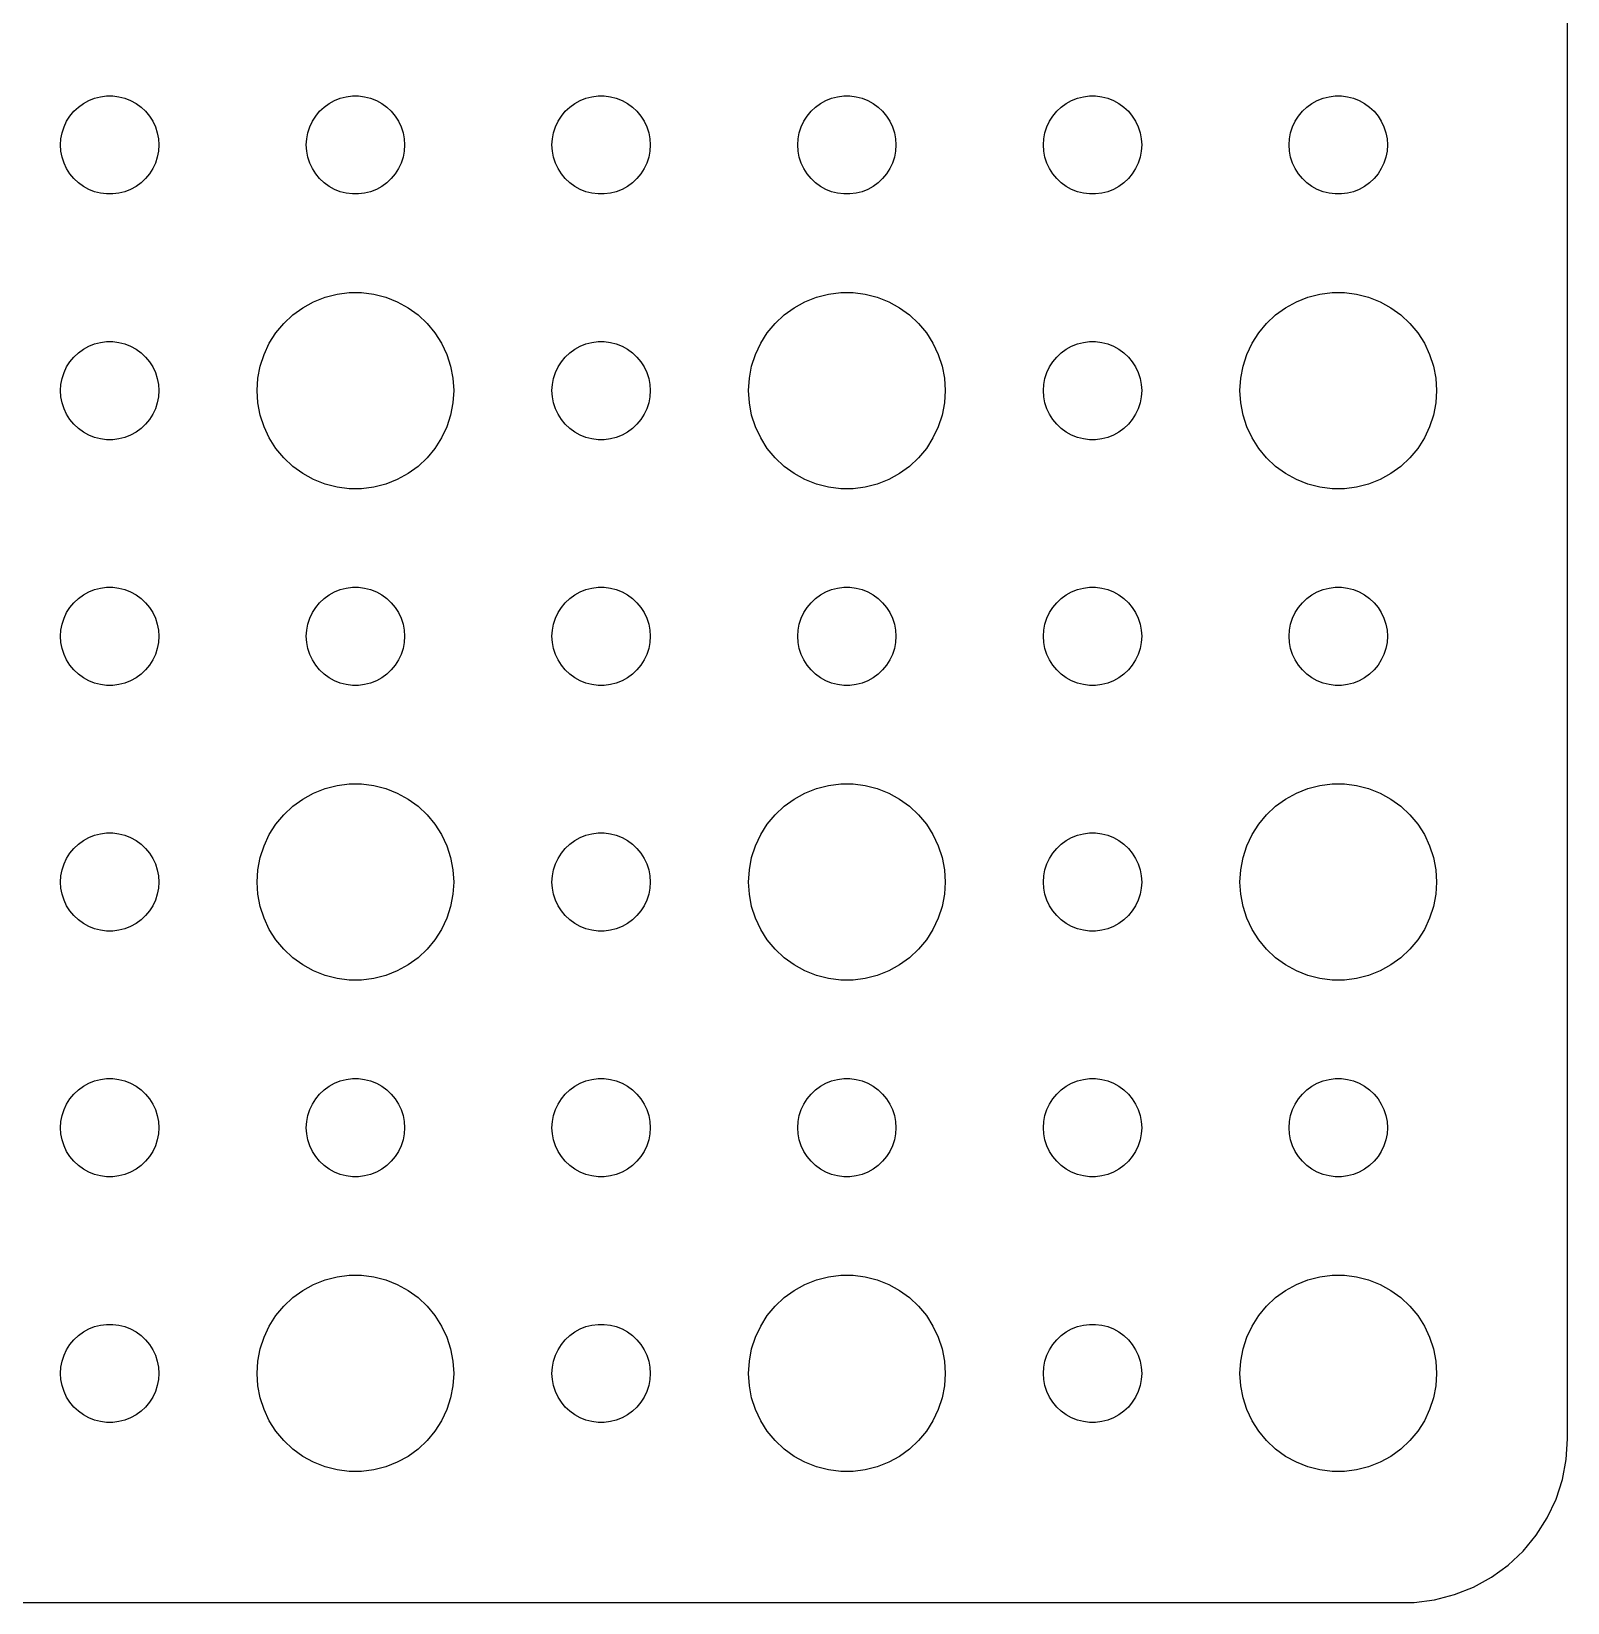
# Model space of a CAD drawing. Extents: x -44 to 44, y -52 to 52.
# Drawn here: x -2.39 to 44.5, y -52 to -4.03 of the extents above; entities that cross this region are included whole.
import ezdxf

# ---------------------------------------------------------------- set-up
doc = ezdxf.new("R2010")
doc.units = 0
doc.layers.get('0').update_dxf_attribs({"linetype": 'CONTINUOUS'})

msp = doc.modelspace()

# ---------------------------------------------------------------- linework, layer by layer
msp.add_lwpolyline([(-39.5, -51.997), (39.5, -51.997), (39.5, -51.9901), (39.814, -51.9901), (40.4369, -51.9114), (41.0451, -51.7553), (41.6289, -51.5241), (42.1791, -51.2216), (42.6871, -50.8526), (43.1448, -50.4227), (43.5451, -49.9389), (43.8815, -49.4088), (44.1489, -48.8406), (44.3429, -48.2434), (44.4606, -47.6267), (44.5, -47), (44.5, 47)])
for points in [[(-0.094186, -8.99704), (-0.281072, -8.97343), (-0.463525, -8.92658), (-0.638669, -8.85724), (-0.80374, -8.76649), (-0.956136, -8.65577), (-1.09345, -8.52682), (-1.21353, -8.38168), (-1.31446, -8.22263), (-1.39466, -8.05219), (-1.45287, -7.87303), (-1.48817, -7.688), (-1.5, -7.5), (-1.48817, -7.312), (-1.45287, -7.12697), (-1.39466, -6.94781), (-1.31446, -6.77737), (-1.21353, -6.61832), (-1.09345, -6.47318), (-0.956136, -6.34423), (-0.80374, -6.23351), (-0.638669, -6.14276), (-0.463525, -6.07342), (-0.281072, -6.02657), (-0.094186, -6.00296), (0.094186, -6.00296), (0.281072, -6.02657), (0.463525, -6.07342), (0.638669, -6.14276), (0.80374, -6.23351), (0.956136, -6.34423), (1.09345, -6.47318), (1.21353, -6.61832), (1.31446, -6.77737), (1.39466, -6.94781), (1.45287, -7.12697), (1.48817, -7.312), (1.5, -7.5), (1.48817, -7.688), (1.45287, -7.87303), (1.39466, -8.05219), (1.31446, -8.22263), (1.21353, -8.38168), (1.09345, -8.52682), (0.956136, -8.65577), (0.80374, -8.76649), (0.638669, -8.85724), (0.463525, -8.92658), (0.281072, -8.97343), (0.094186, -8.99704)], [(7.40581, -8.99704), (7.21893, -8.97343), (7.03647, -8.92658), (6.86133, -8.85724), (6.69626, -8.76649), (6.54386, -8.65577), (6.40655, -8.52682), (6.28647, -8.38168), (6.18554, -8.22263), (6.10534, -8.05219), (6.04713, -7.87303), (6.01183, -7.688), (6, -7.5), (6.01183, -7.312), (6.04713, -7.12697), (6.10534, -6.94781), (6.18554, -6.77737), (6.28647, -6.61832), (6.40655, -6.47318), (6.54386, -6.34423), (6.69626, -6.23351), (6.86133, -6.14276), (7.03647, -6.07342), (7.21893, -6.02657), (7.40581, -6.00296), (7.59419, -6.00296), (7.78107, -6.02657), (7.96353, -6.07342), (8.13867, -6.14276), (8.30374, -6.23351), (8.45614, -6.34423), (8.59345, -6.47318), (8.71353, -6.61832), (8.81446, -6.77737), (8.89466, -6.94781), (8.95287, -7.12697), (8.98817, -7.312), (9, -7.5), (8.98817, -7.688), (8.95287, -7.87303), (8.89466, -8.05219), (8.81446, -8.22263), (8.71353, -8.38168), (8.59345, -8.52682), (8.45614, -8.65577), (8.30374, -8.76649), (8.13867, -8.85724), (7.96353, -8.92658), (7.78107, -8.97343), (7.59419, -8.99704)], [(14.9058, -8.99704), (14.7189, -8.97343), (14.5365, -8.92658), (14.3613, -8.85724), (14.1963, -8.76649), (14.0439, -8.65577), (13.9065, -8.52682), (13.7865, -8.38168), (13.6855, -8.22263), (13.6053, -8.05219), (13.5471, -7.87303), (13.5118, -7.688), (13.5, -7.5), (13.5118, -7.312), (13.5471, -7.12697), (13.6053, -6.94781), (13.6855, -6.77737), (13.7865, -6.61832), (13.9065, -6.47318), (14.0439, -6.34423), (14.1963, -6.23351), (14.3613, -6.14276), (14.5365, -6.07342), (14.7189, -6.02657), (14.9058, -6.00296), (15.0942, -6.00296), (15.2811, -6.02657), (15.4635, -6.07342), (15.6387, -6.14276), (15.8037, -6.23351), (15.9561, -6.34423), (16.0935, -6.47318), (16.2135, -6.61832), (16.3145, -6.77737), (16.3947, -6.94781), (16.4529, -7.12697), (16.4882, -7.312), (16.5, -7.5), (16.4882, -7.688), (16.4529, -7.87303), (16.3947, -8.05219), (16.3145, -8.22263), (16.2135, -8.38168), (16.0935, -8.52682), (15.9561, -8.65577), (15.8037, -8.76649), (15.6387, -8.85724), (15.4635, -8.92658), (15.2811, -8.97343), (15.0942, -8.99704)], [(22.4058, -8.99704), (22.2189, -8.97343), (22.0365, -8.92658), (21.8613, -8.85724), (21.6963, -8.76649), (21.5439, -8.65577), (21.4065, -8.52682), (21.2865, -8.38168), (21.1855, -8.22263), (21.1053, -8.05219), (21.0471, -7.87303), (21.0118, -7.688), (21, -7.5), (21.0118, -7.312), (21.0471, -7.12697), (21.1053, -6.94781), (21.1855, -6.77737), (21.2865, -6.61832), (21.4065, -6.47318), (21.5439, -6.34423), (21.6963, -6.23351), (21.8613, -6.14276), (22.0365, -6.07342), (22.2189, -6.02657), (22.4058, -6.00296), (22.5942, -6.00296), (22.7811, -6.02657), (22.9635, -6.07342), (23.1387, -6.14276), (23.3037, -6.23351), (23.4561, -6.34423), (23.5935, -6.47318), (23.7135, -6.61832), (23.8145, -6.77737), (23.8947, -6.94781), (23.9529, -7.12697), (23.9882, -7.312), (24, -7.5), (23.9882, -7.688), (23.9529, -7.87303), (23.8947, -8.05219), (23.8145, -8.22263), (23.7135, -8.38168), (23.5935, -8.52682), (23.4561, -8.65577), (23.3037, -8.76649), (23.1387, -8.85724), (22.9635, -8.92658), (22.7811, -8.97343), (22.5942, -8.99704)], [(29.9058, -8.99704), (29.7189, -8.97343), (29.5365, -8.92658), (29.3613, -8.85724), (29.1963, -8.76649), (29.0439, -8.65577), (28.9065, -8.52682), (28.7865, -8.38168), (28.6855, -8.22263), (28.6053, -8.05219), (28.5471, -7.87303), (28.5118, -7.688), (28.5, -7.5), (28.5118, -7.312), (28.5471, -7.12697), (28.6053, -6.94781), (28.6855, -6.77737), (28.7865, -6.61832), (28.9065, -6.47318), (29.0439, -6.34423), (29.1963, -6.23351), (29.3613, -6.14276), (29.5365, -6.07342), (29.7189, -6.02657), (29.9058, -6.00296), (30.0942, -6.00296), (30.2811, -6.02657), (30.4635, -6.07342), (30.6387, -6.14276), (30.8037, -6.23351), (30.9561, -6.34423), (31.0935, -6.47318), (31.2135, -6.61832), (31.3145, -6.77737), (31.3947, -6.94781), (31.4529, -7.12697), (31.4882, -7.312), (31.5, -7.5), (31.4882, -7.688), (31.4529, -7.87303), (31.3947, -8.05219), (31.3145, -8.22263), (31.2135, -8.38168), (31.0935, -8.52682), (30.9561, -8.65577), (30.8037, -8.76649), (30.6387, -8.85724), (30.4635, -8.92658), (30.2811, -8.97343), (30.0942, -8.99704)], [(37.4058, -8.99704), (37.2189, -8.97343), (37.0365, -8.92658), (36.8613, -8.85724), (36.6963, -8.76649), (36.5439, -8.65577), (36.4065, -8.52682), (36.2865, -8.38168), (36.1855, -8.22263), (36.1053, -8.05219), (36.0471, -7.87303), (36.0118, -7.688), (36, -7.5), (36.0118, -7.312), (36.0471, -7.12697), (36.1053, -6.94781), (36.1855, -6.77737), (36.2865, -6.61832), (36.4065, -6.47318), (36.5439, -6.34423), (36.6963, -6.23351), (36.8613, -6.14276), (37.0365, -6.07342), (37.2189, -6.02657), (37.4058, -6.00296), (37.5942, -6.00296), (37.7811, -6.02657), (37.9635, -6.07342), (38.1387, -6.14276), (38.3037, -6.23351), (38.4561, -6.34423), (38.5935, -6.47318), (38.7135, -6.61832), (38.8145, -6.77737), (38.8947, -6.94781), (38.9529, -7.12697), (38.9882, -7.312), (39, -7.5), (38.9882, -7.688), (38.9529, -7.87303), (38.8947, -8.05219), (38.8145, -8.22263), (38.7135, -8.38168), (38.5935, -8.52682), (38.4561, -8.65577), (38.3037, -8.76649), (38.1387, -8.85724), (37.9635, -8.92658), (37.7811, -8.97343), (37.5942, -8.99704)], [(7.31163, -17.9941), (6.93786, -17.9469), (6.57295, -17.8532), (6.22266, -17.7145), (5.89252, -17.533), (5.58773, -17.3115), (5.31309, -17.0536), (5.07295, -16.7634), (4.87108, -16.4453), (4.71067, -16.1044), (4.59425, -15.7461), (4.52366, -15.376), (4.5, -15), (4.52366, -14.624), (4.59425, -14.2539), (4.71067, -13.8956), (4.87108, -13.5547), (5.07295, -13.2366), (5.31309, -12.9464), (5.58773, -12.6885), (5.89252, -12.467), (6.22266, -12.2855), (6.57295, -12.1468), (6.93786, -12.0531), (7.31163, -12.0059), (7.68837, -12.0059), (8.06214, -12.0531), (8.42705, -12.1468), (8.77734, -12.2855), (9.10748, -12.467), (9.41227, -12.6885), (9.68691, -12.9464), (9.92705, -13.2366), (10.1289, -13.5547), (10.2893, -13.8956), (10.4057, -14.2539), (10.4763, -14.624), (10.5, -15), (10.4763, -15.376), (10.4057, -15.7461), (10.2893, -16.1044), (10.1289, -16.4453), (9.92705, -16.7634), (9.68691, -17.0536), (9.41227, -17.3115), (9.10748, -17.533), (8.77734, -17.7145), (8.42705, -17.8532), (8.06214, -17.9469), (7.68837, -17.9941)], [(22.3116, -17.9941), (21.9379, -17.9469), (21.5729, -17.8532), (21.2227, -17.7145), (20.8925, -17.533), (20.5877, -17.3115), (20.3131, -17.0536), (20.0729, -16.7634), (19.8711, -16.4453), (19.7107, -16.1044), (19.5943, -15.7461), (19.5237, -15.376), (19.5, -15), (19.5237, -14.624), (19.5943, -14.2539), (19.7107, -13.8956), (19.8711, -13.5547), (20.0729, -13.2366), (20.3131, -12.9464), (20.5877, -12.6885), (20.8925, -12.467), (21.2227, -12.2855), (21.5729, -12.1468), (21.9379, -12.0531), (22.3116, -12.0059), (22.6884, -12.0059), (23.0621, -12.0531), (23.4271, -12.1468), (23.7773, -12.2855), (24.1075, -12.467), (24.4123, -12.6885), (24.6869, -12.9464), (24.9271, -13.2366), (25.1289, -13.5547), (25.2893, -13.8956), (25.4057, -14.2539), (25.4763, -14.624), (25.5, -15), (25.4763, -15.376), (25.4057, -15.7461), (25.2893, -16.1044), (25.1289, -16.4453), (24.9271, -16.7634), (24.6869, -17.0536), (24.4123, -17.3115), (24.1075, -17.533), (23.7773, -17.7145), (23.4271, -17.8532), (23.0621, -17.9469), (22.6884, -17.9941)], [(37.3116, -17.9941), (36.9379, -17.9469), (36.5729, -17.8532), (36.2227, -17.7145), (35.8925, -17.533), (35.5877, -17.3115), (35.3131, -17.0536), (35.0729, -16.7634), (34.8711, -16.4453), (34.7107, -16.1044), (34.5943, -15.7461), (34.5237, -15.376), (34.5, -15), (34.5237, -14.624), (34.5943, -14.2539), (34.7107, -13.8956), (34.8711, -13.5547), (35.0729, -13.2366), (35.3131, -12.9464), (35.5877, -12.6885), (35.8925, -12.467), (36.2227, -12.2855), (36.5729, -12.1468), (36.9379, -12.0531), (37.3116, -12.0059), (37.6884, -12.0059), (38.0621, -12.0531), (38.4271, -12.1468), (38.7773, -12.2855), (39.1075, -12.467), (39.4123, -12.6885), (39.6869, -12.9464), (39.9271, -13.2366), (40.1289, -13.5547), (40.2893, -13.8956), (40.4057, -14.2539), (40.4763, -14.624), (40.5, -15), (40.4763, -15.376), (40.4057, -15.7461), (40.2893, -16.1044), (40.1289, -16.4453), (39.9271, -16.7634), (39.6869, -17.0536), (39.4123, -17.3115), (39.1075, -17.533), (38.7773, -17.7145), (38.4271, -17.8532), (38.0621, -17.9469), (37.6884, -17.9941)], [(-0.094186, -16.497), (-0.281072, -16.4734), (-0.463525, -16.4266), (-0.638669, -16.3572), (-0.80374, -16.2665), (-0.956136, -16.1558), (-1.09345, -16.0268), (-1.21353, -15.8817), (-1.31446, -15.7226), (-1.39466, -15.5522), (-1.45287, -15.373), (-1.48817, -15.188), (-1.5, -15), (-1.48817, -14.812), (-1.45287, -14.627), (-1.39466, -14.4478), (-1.31446, -14.2774), (-1.21353, -14.1183), (-1.09345, -13.9732), (-0.956136, -13.8442), (-0.80374, -13.7335), (-0.638669, -13.6428), (-0.463525, -13.5734), (-0.281072, -13.5266), (-0.094186, -13.503), (0.094186, -13.503), (0.281072, -13.5266), (0.463525, -13.5734), (0.638669, -13.6428), (0.80374, -13.7335), (0.956136, -13.8442), (1.09345, -13.9732), (1.21353, -14.1183), (1.31446, -14.2774), (1.39466, -14.4478), (1.45287, -14.627), (1.48817, -14.812), (1.5, -15), (1.48817, -15.188), (1.45287, -15.373), (1.39466, -15.5522), (1.31446, -15.7226), (1.21353, -15.8817), (1.09345, -16.0268), (0.956136, -16.1558), (0.80374, -16.2665), (0.638669, -16.3572), (0.463525, -16.4266), (0.281072, -16.4734), (0.094186, -16.497)], [(14.9058, -16.497), (14.7189, -16.4734), (14.5365, -16.4266), (14.3613, -16.3572), (14.1963, -16.2665), (14.0439, -16.1558), (13.9065, -16.0268), (13.7865, -15.8817), (13.6855, -15.7226), (13.6053, -15.5522), (13.5471, -15.373), (13.5118, -15.188), (13.5, -15), (13.5118, -14.812), (13.5471, -14.627), (13.6053, -14.4478), (13.6855, -14.2774), (13.7865, -14.1183), (13.9065, -13.9732), (14.0439, -13.8442), (14.1963, -13.7335), (14.3613, -13.6428), (14.5365, -13.5734), (14.7189, -13.5266), (14.9058, -13.503), (15.0942, -13.503), (15.2811, -13.5266), (15.4635, -13.5734), (15.6387, -13.6428), (15.8037, -13.7335), (15.9561, -13.8442), (16.0935, -13.9732), (16.2135, -14.1183), (16.3145, -14.2774), (16.3947, -14.4478), (16.4529, -14.627), (16.4882, -14.812), (16.5, -15), (16.4882, -15.188), (16.4529, -15.373), (16.3947, -15.5522), (16.3145, -15.7226), (16.2135, -15.8817), (16.0935, -16.0268), (15.9561, -16.1558), (15.8037, -16.2665), (15.6387, -16.3572), (15.4635, -16.4266), (15.2811, -16.4734), (15.0942, -16.497)], [(29.9058, -16.497), (29.7189, -16.4734), (29.5365, -16.4266), (29.3613, -16.3572), (29.1963, -16.2665), (29.0439, -16.1558), (28.9065, -16.0268), (28.7865, -15.8817), (28.6855, -15.7226), (28.6053, -15.5522), (28.5471, -15.373), (28.5118, -15.188), (28.5, -15), (28.5118, -14.812), (28.5471, -14.627), (28.6053, -14.4478), (28.6855, -14.2774), (28.7865, -14.1183), (28.9065, -13.9732), (29.0439, -13.8442), (29.1963, -13.7335), (29.3613, -13.6428), (29.5365, -13.5734), (29.7189, -13.5266), (29.9058, -13.503), (30.0942, -13.503), (30.2811, -13.5266), (30.4635, -13.5734), (30.6387, -13.6428), (30.8037, -13.7335), (30.9561, -13.8442), (31.0935, -13.9732), (31.2135, -14.1183), (31.3145, -14.2774), (31.3947, -14.4478), (31.4529, -14.627), (31.4882, -14.812), (31.5, -15), (31.4882, -15.188), (31.4529, -15.373), (31.3947, -15.5522), (31.3145, -15.7226), (31.2135, -15.8817), (31.0935, -16.0268), (30.9561, -16.1558), (30.8037, -16.2665), (30.6387, -16.3572), (30.4635, -16.4266), (30.2811, -16.4734), (30.0942, -16.497)], [(-0.094186, -23.997), (-0.281072, -23.9734), (-0.463525, -23.9266), (-0.638669, -23.8572), (-0.80374, -23.7665), (-0.956136, -23.6558), (-1.09345, -23.5268), (-1.21353, -23.3817), (-1.31446, -23.2226), (-1.39466, -23.0522), (-1.45287, -22.873), (-1.48817, -22.688), (-1.5, -22.5), (-1.48817, -22.312), (-1.45287, -22.127), (-1.39466, -21.9478), (-1.31446, -21.7774), (-1.21353, -21.6183), (-1.09345, -21.4732), (-0.956136, -21.3442), (-0.80374, -21.2335), (-0.638669, -21.1428), (-0.463525, -21.0734), (-0.281072, -21.0266), (-0.094186, -21.003), (0.094186, -21.003), (0.281072, -21.0266), (0.463525, -21.0734), (0.638669, -21.1428), (0.80374, -21.2335), (0.956136, -21.3442), (1.09345, -21.4732), (1.21353, -21.6183), (1.31446, -21.7774), (1.39466, -21.9478), (1.45287, -22.127), (1.48817, -22.312), (1.5, -22.5), (1.48817, -22.688), (1.45287, -22.873), (1.39466, -23.0522), (1.31446, -23.2226), (1.21353, -23.3817), (1.09345, -23.5268), (0.956136, -23.6558), (0.80374, -23.7665), (0.638669, -23.8572), (0.463525, -23.9266), (0.281072, -23.9734), (0.094186, -23.997)], [(7.40581, -23.997), (7.21893, -23.9734), (7.03647, -23.9266), (6.86133, -23.8572), (6.69626, -23.7665), (6.54386, -23.6558), (6.40655, -23.5268), (6.28647, -23.3817), (6.18554, -23.2226), (6.10534, -23.0522), (6.04713, -22.873), (6.01183, -22.688), (6, -22.5), (6.01183, -22.312), (6.04713, -22.127), (6.10534, -21.9478), (6.18554, -21.7774), (6.28647, -21.6183), (6.40655, -21.4732), (6.54386, -21.3442), (6.69626, -21.2335), (6.86133, -21.1428), (7.03647, -21.0734), (7.21893, -21.0266), (7.40581, -21.003), (7.59419, -21.003), (7.78107, -21.0266), (7.96353, -21.0734), (8.13867, -21.1428), (8.30374, -21.2335), (8.45614, -21.3442), (8.59345, -21.4732), (8.71353, -21.6183), (8.81446, -21.7774), (8.89466, -21.9478), (8.95287, -22.127), (8.98817, -22.312), (9, -22.5), (8.98817, -22.688), (8.95287, -22.873), (8.89466, -23.0522), (8.81446, -23.2226), (8.71353, -23.3817), (8.59345, -23.5268), (8.45614, -23.6558), (8.30374, -23.7665), (8.13867, -23.8572), (7.96353, -23.9266), (7.78107, -23.9734), (7.59419, -23.997)], [(14.9058, -23.997), (14.7189, -23.9734), (14.5365, -23.9266), (14.3613, -23.8572), (14.1963, -23.7665), (14.0439, -23.6558), (13.9065, -23.5268), (13.7865, -23.3817), (13.6855, -23.2226), (13.6053, -23.0522), (13.5471, -22.873), (13.5118, -22.688), (13.5, -22.5), (13.5118, -22.312), (13.5471, -22.127), (13.6053, -21.9478), (13.6855, -21.7774), (13.7865, -21.6183), (13.9065, -21.4732), (14.0439, -21.3442), (14.1963, -21.2335), (14.3613, -21.1428), (14.5365, -21.0734), (14.7189, -21.0266), (14.9058, -21.003), (15.0942, -21.003), (15.2811, -21.0266), (15.4635, -21.0734), (15.6387, -21.1428), (15.8037, -21.2335), (15.9561, -21.3442), (16.0935, -21.4732), (16.2135, -21.6183), (16.3145, -21.7774), (16.3947, -21.9478), (16.4529, -22.127), (16.4882, -22.312), (16.5, -22.5), (16.4882, -22.688), (16.4529, -22.873), (16.3947, -23.0522), (16.3145, -23.2226), (16.2135, -23.3817), (16.0935, -23.5268), (15.9561, -23.6558), (15.8037, -23.7665), (15.6387, -23.8572), (15.4635, -23.9266), (15.2811, -23.9734), (15.0942, -23.997)], [(22.4058, -23.997), (22.2189, -23.9734), (22.0365, -23.9266), (21.8613, -23.8572), (21.6963, -23.7665), (21.5439, -23.6558), (21.4065, -23.5268), (21.2865, -23.3817), (21.1855, -23.2226), (21.1053, -23.0522), (21.0471, -22.873), (21.0118, -22.688), (21, -22.5), (21.0118, -22.312), (21.0471, -22.127), (21.1053, -21.9478), (21.1855, -21.7774), (21.2865, -21.6183), (21.4065, -21.4732), (21.5439, -21.3442), (21.6963, -21.2335), (21.8613, -21.1428), (22.0365, -21.0734), (22.2189, -21.0266), (22.4058, -21.003), (22.5942, -21.003), (22.7811, -21.0266), (22.9635, -21.0734), (23.1387, -21.1428), (23.3037, -21.2335), (23.4561, -21.3442), (23.5935, -21.4732), (23.7135, -21.6183), (23.8145, -21.7774), (23.8947, -21.9478), (23.9529, -22.127), (23.9882, -22.312), (24, -22.5), (23.9882, -22.688), (23.9529, -22.873), (23.8947, -23.0522), (23.8145, -23.2226), (23.7135, -23.3817), (23.5935, -23.5268), (23.4561, -23.6558), (23.3037, -23.7665), (23.1387, -23.8572), (22.9635, -23.9266), (22.7811, -23.9734), (22.5942, -23.997)], [(29.9058, -23.997), (29.7189, -23.9734), (29.5365, -23.9266), (29.3613, -23.8572), (29.1963, -23.7665), (29.0439, -23.6558), (28.9065, -23.5268), (28.7865, -23.3817), (28.6855, -23.2226), (28.6053, -23.0522), (28.5471, -22.873), (28.5118, -22.688), (28.5, -22.5), (28.5118, -22.312), (28.5471, -22.127), (28.6053, -21.9478), (28.6855, -21.7774), (28.7865, -21.6183), (28.9065, -21.4732), (29.0439, -21.3442), (29.1963, -21.2335), (29.3613, -21.1428), (29.5365, -21.0734), (29.7189, -21.0266), (29.9058, -21.003), (30.0942, -21.003), (30.2811, -21.0266), (30.4635, -21.0734), (30.6387, -21.1428), (30.8037, -21.2335), (30.9561, -21.3442), (31.0935, -21.4732), (31.2135, -21.6183), (31.3145, -21.7774), (31.3947, -21.9478), (31.4529, -22.127), (31.4882, -22.312), (31.5, -22.5), (31.4882, -22.688), (31.4529, -22.873), (31.3947, -23.0522), (31.3145, -23.2226), (31.2135, -23.3817), (31.0935, -23.5268), (30.9561, -23.6558), (30.8037, -23.7665), (30.6387, -23.8572), (30.4635, -23.9266), (30.2811, -23.9734), (30.0942, -23.997)], [(37.4058, -23.997), (37.2189, -23.9734), (37.0365, -23.9266), (36.8613, -23.8572), (36.6963, -23.7665), (36.5439, -23.6558), (36.4065, -23.5268), (36.2865, -23.3817), (36.1855, -23.2226), (36.1053, -23.0522), (36.0471, -22.873), (36.0118, -22.688), (36, -22.5), (36.0118, -22.312), (36.0471, -22.127), (36.1053, -21.9478), (36.1855, -21.7774), (36.2865, -21.6183), (36.4065, -21.4732), (36.5439, -21.3442), (36.6963, -21.2335), (36.8613, -21.1428), (37.0365, -21.0734), (37.2189, -21.0266), (37.4058, -21.003), (37.5942, -21.003), (37.7811, -21.0266), (37.9635, -21.0734), (38.1387, -21.1428), (38.3037, -21.2335), (38.4561, -21.3442), (38.5935, -21.4732), (38.7135, -21.6183), (38.8145, -21.7774), (38.8947, -21.9478), (38.9529, -22.127), (38.9882, -22.312), (39, -22.5), (38.9882, -22.688), (38.9529, -22.873), (38.8947, -23.0522), (38.8145, -23.2226), (38.7135, -23.3817), (38.5935, -23.5268), (38.4561, -23.6558), (38.3037, -23.7665), (38.1387, -23.8572), (37.9635, -23.9266), (37.7811, -23.9734), (37.5942, -23.997)], [(7.31163, -32.9941), (6.93786, -32.9469), (6.57295, -32.8532), (6.22266, -32.7145), (5.89252, -32.533), (5.58773, -32.3115), (5.31309, -32.0536), (5.07295, -31.7634), (4.87108, -31.4453), (4.71067, -31.1044), (4.59425, -30.7461), (4.52366, -30.376), (4.5, -30), (4.52366, -29.624), (4.59425, -29.2539), (4.71067, -28.8956), (4.87108, -28.5547), (5.07295, -28.2366), (5.31309, -27.9464), (5.58773, -27.6885), (5.89252, -27.467), (6.22266, -27.2855), (6.57295, -27.1468), (6.93786, -27.0531), (7.31163, -27.0059), (7.68837, -27.0059), (8.06214, -27.0531), (8.42705, -27.1468), (8.77734, -27.2855), (9.10748, -27.467), (9.41227, -27.6885), (9.68691, -27.9464), (9.92705, -28.2366), (10.1289, -28.5547), (10.2893, -28.8956), (10.4057, -29.2539), (10.4763, -29.624), (10.5, -30), (10.4763, -30.376), (10.4057, -30.7461), (10.2893, -31.1044), (10.1289, -31.4453), (9.92705, -31.7634), (9.68691, -32.0536), (9.41227, -32.3115), (9.10748, -32.533), (8.77734, -32.7145), (8.42705, -32.8532), (8.06214, -32.9469), (7.68837, -32.9941)], [(22.3116, -32.9941), (21.9379, -32.9469), (21.5729, -32.8532), (21.2227, -32.7145), (20.8925, -32.533), (20.5877, -32.3115), (20.3131, -32.0536), (20.0729, -31.7634), (19.8711, -31.4453), (19.7107, -31.1044), (19.5943, -30.7461), (19.5237, -30.376), (19.5, -30), (19.5237, -29.624), (19.5943, -29.2539), (19.7107, -28.8956), (19.8711, -28.5547), (20.0729, -28.2366), (20.3131, -27.9464), (20.5877, -27.6885), (20.8925, -27.467), (21.2227, -27.2855), (21.5729, -27.1468), (21.9379, -27.0531), (22.3116, -27.0059), (22.6884, -27.0059), (23.0621, -27.0531), (23.4271, -27.1468), (23.7773, -27.2855), (24.1075, -27.467), (24.4123, -27.6885), (24.6869, -27.9464), (24.9271, -28.2366), (25.1289, -28.5547), (25.2893, -28.8956), (25.4057, -29.2539), (25.4763, -29.624), (25.5, -30), (25.4763, -30.376), (25.4057, -30.7461), (25.2893, -31.1044), (25.1289, -31.4453), (24.9271, -31.7634), (24.6869, -32.0536), (24.4123, -32.3115), (24.1075, -32.533), (23.7773, -32.7145), (23.4271, -32.8532), (23.0621, -32.9469), (22.6884, -32.9941)], [(37.3116, -32.9941), (36.9379, -32.9469), (36.5729, -32.8532), (36.2227, -32.7145), (35.8925, -32.533), (35.5877, -32.3115), (35.3131, -32.0536), (35.0729, -31.7634), (34.8711, -31.4453), (34.7107, -31.1044), (34.5943, -30.7461), (34.5237, -30.376), (34.5, -30), (34.5237, -29.624), (34.5943, -29.2539), (34.7107, -28.8956), (34.8711, -28.5547), (35.0729, -28.2366), (35.3131, -27.9464), (35.5877, -27.6885), (35.8925, -27.467), (36.2227, -27.2855), (36.5729, -27.1468), (36.9379, -27.0531), (37.3116, -27.0059), (37.6884, -27.0059), (38.0621, -27.0531), (38.4271, -27.1468), (38.7773, -27.2855), (39.1075, -27.467), (39.4123, -27.6885), (39.6869, -27.9464), (39.9271, -28.2366), (40.1289, -28.5547), (40.2893, -28.8956), (40.4057, -29.2539), (40.4763, -29.624), (40.5, -30), (40.4763, -30.376), (40.4057, -30.7461), (40.2893, -31.1044), (40.1289, -31.4453), (39.9271, -31.7634), (39.6869, -32.0536), (39.4123, -32.3115), (39.1075, -32.533), (38.7773, -32.7145), (38.4271, -32.8532), (38.0621, -32.9469), (37.6884, -32.9941)], [(-0.094186, -31.497), (-0.281072, -31.4734), (-0.463525, -31.4266), (-0.638669, -31.3572), (-0.80374, -31.2665), (-0.956136, -31.1558), (-1.09345, -31.0268), (-1.21353, -30.8817), (-1.31446, -30.7226), (-1.39466, -30.5522), (-1.45287, -30.373), (-1.48817, -30.188), (-1.5, -30), (-1.48817, -29.812), (-1.45287, -29.627), (-1.39466, -29.4478), (-1.31446, -29.2774), (-1.21353, -29.1183), (-1.09345, -28.9732), (-0.956136, -28.8442), (-0.80374, -28.7335), (-0.638669, -28.6428), (-0.463525, -28.5734), (-0.281072, -28.5266), (-0.094186, -28.503), (0.094186, -28.503), (0.281072, -28.5266), (0.463525, -28.5734), (0.638669, -28.6428), (0.80374, -28.7335), (0.956136, -28.8442), (1.09345, -28.9732), (1.21353, -29.1183), (1.31446, -29.2774), (1.39466, -29.4478), (1.45287, -29.627), (1.48817, -29.812), (1.5, -30), (1.48817, -30.188), (1.45287, -30.373), (1.39466, -30.5522), (1.31446, -30.7226), (1.21353, -30.8817), (1.09345, -31.0268), (0.956136, -31.1558), (0.80374, -31.2665), (0.638669, -31.3572), (0.463525, -31.4266), (0.281072, -31.4734), (0.094186, -31.497)], [(14.9058, -31.497), (14.7189, -31.4734), (14.5365, -31.4266), (14.3613, -31.3572), (14.1963, -31.2665), (14.0439, -31.1558), (13.9065, -31.0268), (13.7865, -30.8817), (13.6855, -30.7226), (13.6053, -30.5522), (13.5471, -30.373), (13.5118, -30.188), (13.5, -30), (13.5118, -29.812), (13.5471, -29.627), (13.6053, -29.4478), (13.6855, -29.2774), (13.7865, -29.1183), (13.9065, -28.9732), (14.0439, -28.8442), (14.1963, -28.7335), (14.3613, -28.6428), (14.5365, -28.5734), (14.7189, -28.5266), (14.9058, -28.503), (15.0942, -28.503), (15.2811, -28.5266), (15.4635, -28.5734), (15.6387, -28.6428), (15.8037, -28.7335), (15.9561, -28.8442), (16.0935, -28.9732), (16.2135, -29.1183), (16.3145, -29.2774), (16.3947, -29.4478), (16.4529, -29.627), (16.4882, -29.812), (16.5, -30), (16.4882, -30.188), (16.4529, -30.373), (16.3947, -30.5522), (16.3145, -30.7226), (16.2135, -30.8817), (16.0935, -31.0268), (15.9561, -31.1558), (15.8037, -31.2665), (15.6387, -31.3572), (15.4635, -31.4266), (15.2811, -31.4734), (15.0942, -31.497)], [(29.9058, -31.497), (29.7189, -31.4734), (29.5365, -31.4266), (29.3613, -31.3572), (29.1963, -31.2665), (29.0439, -31.1558), (28.9065, -31.0268), (28.7865, -30.8817), (28.6855, -30.7226), (28.6053, -30.5522), (28.5471, -30.373), (28.5118, -30.188), (28.5, -30), (28.5118, -29.812), (28.5471, -29.627), (28.6053, -29.4478), (28.6855, -29.2774), (28.7865, -29.1183), (28.9065, -28.9732), (29.0439, -28.8442), (29.1963, -28.7335), (29.3613, -28.6428), (29.5365, -28.5734), (29.7189, -28.5266), (29.9058, -28.503), (30.0942, -28.503), (30.2811, -28.5266), (30.4635, -28.5734), (30.6387, -28.6428), (30.8037, -28.7335), (30.9561, -28.8442), (31.0935, -28.9732), (31.2135, -29.1183), (31.3145, -29.2774), (31.3947, -29.4478), (31.4529, -29.627), (31.4882, -29.812), (31.5, -30), (31.4882, -30.188), (31.4529, -30.373), (31.3947, -30.5522), (31.3145, -30.7226), (31.2135, -30.8817), (31.0935, -31.0268), (30.9561, -31.1558), (30.8037, -31.2665), (30.6387, -31.3572), (30.4635, -31.4266), (30.2811, -31.4734), (30.0942, -31.497)], [(-0.094186, -38.997), (-0.281072, -38.9734), (-0.463525, -38.9266), (-0.638669, -38.8572), (-0.80374, -38.7665), (-0.956136, -38.6558), (-1.09345, -38.5268), (-1.21353, -38.3817), (-1.31446, -38.2226), (-1.39466, -38.0522), (-1.45287, -37.873), (-1.48817, -37.688), (-1.5, -37.5), (-1.48817, -37.312), (-1.45287, -37.127), (-1.39466, -36.9478), (-1.31446, -36.7774), (-1.21353, -36.6183), (-1.09345, -36.4732), (-0.956136, -36.3442), (-0.80374, -36.2335), (-0.638669, -36.1428), (-0.463525, -36.0734), (-0.281072, -36.0266), (-0.094186, -36.003), (0.094186, -36.003), (0.281072, -36.0266), (0.463525, -36.0734), (0.638669, -36.1428), (0.80374, -36.2335), (0.956136, -36.3442), (1.09345, -36.4732), (1.21353, -36.6183), (1.31446, -36.7774), (1.39466, -36.9478), (1.45287, -37.127), (1.48817, -37.312), (1.5, -37.5), (1.48817, -37.688), (1.45287, -37.873), (1.39466, -38.0522), (1.31446, -38.2226), (1.21353, -38.3817), (1.09345, -38.5268), (0.956136, -38.6558), (0.80374, -38.7665), (0.638669, -38.8572), (0.463525, -38.9266), (0.281072, -38.9734), (0.094186, -38.997)], [(7.40581, -38.997), (7.21893, -38.9734), (7.03647, -38.9266), (6.86133, -38.8572), (6.69626, -38.7665), (6.54386, -38.6558), (6.40655, -38.5268), (6.28647, -38.3817), (6.18554, -38.2226), (6.10534, -38.0522), (6.04713, -37.873), (6.01183, -37.688), (6, -37.5), (6.01183, -37.312), (6.04713, -37.127), (6.10534, -36.9478), (6.18554, -36.7774), (6.28647, -36.6183), (6.40655, -36.4732), (6.54386, -36.3442), (6.69626, -36.2335), (6.86133, -36.1428), (7.03647, -36.0734), (7.21893, -36.0266), (7.40581, -36.003), (7.59419, -36.003), (7.78107, -36.0266), (7.96353, -36.0734), (8.13867, -36.1428), (8.30374, -36.2335), (8.45614, -36.3442), (8.59345, -36.4732), (8.71353, -36.6183), (8.81446, -36.7774), (8.89466, -36.9478), (8.95287, -37.127), (8.98817, -37.312), (9, -37.5), (8.98817, -37.688), (8.95287, -37.873), (8.89466, -38.0522), (8.81446, -38.2226), (8.71353, -38.3817), (8.59345, -38.5268), (8.45614, -38.6558), (8.30374, -38.7665), (8.13867, -38.8572), (7.96353, -38.9266), (7.78107, -38.9734), (7.59419, -38.997)], [(14.9058, -38.997), (14.7189, -38.9734), (14.5365, -38.9266), (14.3613, -38.8572), (14.1963, -38.7665), (14.0439, -38.6558), (13.9065, -38.5268), (13.7865, -38.3817), (13.6855, -38.2226), (13.6053, -38.0522), (13.5471, -37.873), (13.5118, -37.688), (13.5, -37.5), (13.5118, -37.312), (13.5471, -37.127), (13.6053, -36.9478), (13.6855, -36.7774), (13.7865, -36.6183), (13.9065, -36.4732), (14.0439, -36.3442), (14.1963, -36.2335), (14.3613, -36.1428), (14.5365, -36.0734), (14.7189, -36.0266), (14.9058, -36.003), (15.0942, -36.003), (15.2811, -36.0266), (15.4635, -36.0734), (15.6387, -36.1428), (15.8037, -36.2335), (15.9561, -36.3442), (16.0935, -36.4732), (16.2135, -36.6183), (16.3145, -36.7774), (16.3947, -36.9478), (16.4529, -37.127), (16.4882, -37.312), (16.5, -37.5), (16.4882, -37.688), (16.4529, -37.873), (16.3947, -38.0522), (16.3145, -38.2226), (16.2135, -38.3817), (16.0935, -38.5268), (15.9561, -38.6558), (15.8037, -38.7665), (15.6387, -38.8572), (15.4635, -38.9266), (15.2811, -38.9734), (15.0942, -38.997)], [(22.4058, -38.997), (22.2189, -38.9734), (22.0365, -38.9266), (21.8613, -38.8572), (21.6963, -38.7665), (21.5439, -38.6558), (21.4065, -38.5268), (21.2865, -38.3817), (21.1855, -38.2226), (21.1053, -38.0522), (21.0471, -37.873), (21.0118, -37.688), (21, -37.5), (21.0118, -37.312), (21.0471, -37.127), (21.1053, -36.9478), (21.1855, -36.7774), (21.2865, -36.6183), (21.4065, -36.4732), (21.5439, -36.3442), (21.6963, -36.2335), (21.8613, -36.1428), (22.0365, -36.0734), (22.2189, -36.0266), (22.4058, -36.003), (22.5942, -36.003), (22.7811, -36.0266), (22.9635, -36.0734), (23.1387, -36.1428), (23.3037, -36.2335), (23.4561, -36.3442), (23.5935, -36.4732), (23.7135, -36.6183), (23.8145, -36.7774), (23.8947, -36.9478), (23.9529, -37.127), (23.9882, -37.312), (24, -37.5), (23.9882, -37.688), (23.9529, -37.873), (23.8947, -38.0522), (23.8145, -38.2226), (23.7135, -38.3817), (23.5935, -38.5268), (23.4561, -38.6558), (23.3037, -38.7665), (23.1387, -38.8572), (22.9635, -38.9266), (22.7811, -38.9734), (22.5942, -38.997)], [(29.9058, -38.997), (29.7189, -38.9734), (29.5365, -38.9266), (29.3613, -38.8572), (29.1963, -38.7665), (29.0439, -38.6558), (28.9065, -38.5268), (28.7865, -38.3817), (28.6855, -38.2226), (28.6053, -38.0522), (28.5471, -37.873), (28.5118, -37.688), (28.5, -37.5), (28.5118, -37.312), (28.5471, -37.127), (28.6053, -36.9478), (28.6855, -36.7774), (28.7865, -36.6183), (28.9065, -36.4732), (29.0439, -36.3442), (29.1963, -36.2335), (29.3613, -36.1428), (29.5365, -36.0734), (29.7189, -36.0266), (29.9058, -36.003), (30.0942, -36.003), (30.2811, -36.0266), (30.4635, -36.0734), (30.6387, -36.1428), (30.8037, -36.2335), (30.9561, -36.3442), (31.0935, -36.4732), (31.2135, -36.6183), (31.3145, -36.7774), (31.3947, -36.9478), (31.4529, -37.127), (31.4882, -37.312), (31.5, -37.5), (31.4882, -37.688), (31.4529, -37.873), (31.3947, -38.0522), (31.3145, -38.2226), (31.2135, -38.3817), (31.0935, -38.5268), (30.9561, -38.6558), (30.8037, -38.7665), (30.6387, -38.8572), (30.4635, -38.9266), (30.2811, -38.9734), (30.0942, -38.997)], [(37.4058, -38.997), (37.2189, -38.9734), (37.0365, -38.9266), (36.8613, -38.8572), (36.6963, -38.7665), (36.5439, -38.6558), (36.4065, -38.5268), (36.2865, -38.3817), (36.1855, -38.2226), (36.1053, -38.0522), (36.0471, -37.873), (36.0118, -37.688), (36, -37.5), (36.0118, -37.312), (36.0471, -37.127), (36.1053, -36.9478), (36.1855, -36.7774), (36.2865, -36.6183), (36.4065, -36.4732), (36.5439, -36.3442), (36.6963, -36.2335), (36.8613, -36.1428), (37.0365, -36.0734), (37.2189, -36.0266), (37.4058, -36.003), (37.5942, -36.003), (37.7811, -36.0266), (37.9635, -36.0734), (38.1387, -36.1428), (38.3037, -36.2335), (38.4561, -36.3442), (38.5935, -36.4732), (38.7135, -36.6183), (38.8145, -36.7774), (38.8947, -36.9478), (38.9529, -37.127), (38.9882, -37.312), (39, -37.5), (38.9882, -37.688), (38.9529, -37.873), (38.8947, -38.0522), (38.8145, -38.2226), (38.7135, -38.3817), (38.5935, -38.5268), (38.4561, -38.6558), (38.3037, -38.7665), (38.1387, -38.8572), (37.9635, -38.9266), (37.7811, -38.9734), (37.5942, -38.997)], [(7.31163, -47.9941), (6.93786, -47.9469), (6.57295, -47.8532), (6.22266, -47.7145), (5.89252, -47.533), (5.58773, -47.3115), (5.31309, -47.0536), (5.07295, -46.7634), (4.87108, -46.4453), (4.71067, -46.1044), (4.59425, -45.7461), (4.52366, -45.376), (4.5, -45), (4.52366, -44.624), (4.59425, -44.2539), (4.71067, -43.8956), (4.87108, -43.5547), (5.07295, -43.2366), (5.31309, -42.9464), (5.58773, -42.6885), (5.89252, -42.467), (6.22266, -42.2855), (6.57295, -42.1468), (6.93786, -42.0531), (7.31163, -42.0059), (7.68837, -42.0059), (8.06214, -42.0531), (8.42705, -42.1468), (8.77734, -42.2855), (9.10748, -42.467), (9.41227, -42.6885), (9.68691, -42.9464), (9.92705, -43.2366), (10.1289, -43.5547), (10.2893, -43.8956), (10.4057, -44.2539), (10.4763, -44.624), (10.5, -45), (10.4763, -45.376), (10.4057, -45.7461), (10.2893, -46.1044), (10.1289, -46.4453), (9.92705, -46.7634), (9.68691, -47.0536), (9.41227, -47.3115), (9.10748, -47.533), (8.77734, -47.7145), (8.42705, -47.8532), (8.06214, -47.9469), (7.68837, -47.9941)], [(22.3116, -47.9941), (21.9379, -47.9469), (21.5729, -47.8532), (21.2227, -47.7145), (20.8925, -47.533), (20.5877, -47.3115), (20.3131, -47.0536), (20.0729, -46.7634), (19.8711, -46.4453), (19.7107, -46.1044), (19.5943, -45.7461), (19.5237, -45.376), (19.5, -45), (19.5237, -44.624), (19.5943, -44.2539), (19.7107, -43.8956), (19.8711, -43.5547), (20.0729, -43.2366), (20.3131, -42.9464), (20.5877, -42.6885), (20.8925, -42.467), (21.2227, -42.2855), (21.5729, -42.1468), (21.9379, -42.0531), (22.3116, -42.0059), (22.6884, -42.0059), (23.0621, -42.0531), (23.4271, -42.1468), (23.7773, -42.2855), (24.1075, -42.467), (24.4123, -42.6885), (24.6869, -42.9464), (24.9271, -43.2366), (25.1289, -43.5547), (25.2893, -43.8956), (25.4057, -44.2539), (25.4763, -44.624), (25.5, -45), (25.4763, -45.376), (25.4057, -45.7461), (25.2893, -46.1044), (25.1289, -46.4453), (24.9271, -46.7634), (24.6869, -47.0536), (24.4123, -47.3115), (24.1075, -47.533), (23.7773, -47.7145), (23.4271, -47.8532), (23.0621, -47.9469), (22.6884, -47.9941)], [(37.3116, -47.9941), (36.9379, -47.9469), (36.5729, -47.8532), (36.2227, -47.7145), (35.8925, -47.533), (35.5877, -47.3115), (35.3131, -47.0536), (35.0729, -46.7634), (34.8711, -46.4453), (34.7107, -46.1044), (34.5943, -45.7461), (34.5237, -45.376), (34.5, -45), (34.5237, -44.624), (34.5943, -44.2539), (34.7107, -43.8956), (34.8711, -43.5547), (35.0729, -43.2366), (35.3131, -42.9464), (35.5877, -42.6885), (35.8925, -42.467), (36.2227, -42.2855), (36.5729, -42.1468), (36.9379, -42.0531), (37.3116, -42.0059), (37.6884, -42.0059), (38.0621, -42.0531), (38.4271, -42.1468), (38.7773, -42.2855), (39.1075, -42.467), (39.4123, -42.6885), (39.6869, -42.9464), (39.9271, -43.2366), (40.1289, -43.5547), (40.2893, -43.8956), (40.4057, -44.2539), (40.4763, -44.624), (40.5, -45), (40.4763, -45.376), (40.4057, -45.7461), (40.2893, -46.1044), (40.1289, -46.4453), (39.9271, -46.7634), (39.6869, -47.0536), (39.4123, -47.3115), (39.1075, -47.533), (38.7773, -47.7145), (38.4271, -47.8532), (38.0621, -47.9469), (37.6884, -47.9941)], [(-0.094186, -46.497), (-0.281072, -46.4734), (-0.463525, -46.4266), (-0.638669, -46.3572), (-0.80374, -46.2665), (-0.956136, -46.1558), (-1.09345, -46.0268), (-1.21353, -45.8817), (-1.31446, -45.7226), (-1.39466, -45.5522), (-1.45287, -45.373), (-1.48817, -45.188), (-1.5, -45), (-1.48817, -44.812), (-1.45287, -44.627), (-1.39466, -44.4478), (-1.31446, -44.2774), (-1.21353, -44.1183), (-1.09345, -43.9732), (-0.956136, -43.8442), (-0.80374, -43.7335), (-0.638669, -43.6428), (-0.463525, -43.5734), (-0.281072, -43.5266), (-0.094186, -43.503), (0.094186, -43.503), (0.281072, -43.5266), (0.463525, -43.5734), (0.638669, -43.6428), (0.80374, -43.7335), (0.956136, -43.8442), (1.09345, -43.9732), (1.21353, -44.1183), (1.31446, -44.2774), (1.39466, -44.4478), (1.45287, -44.627), (1.48817, -44.812), (1.5, -45), (1.48817, -45.188), (1.45287, -45.373), (1.39466, -45.5522), (1.31446, -45.7226), (1.21353, -45.8817), (1.09345, -46.0268), (0.956136, -46.1558), (0.80374, -46.2665), (0.638669, -46.3572), (0.463525, -46.4266), (0.281072, -46.4734), (0.094186, -46.497)], [(14.9058, -46.497), (14.7189, -46.4734), (14.5365, -46.4266), (14.3613, -46.3572), (14.1963, -46.2665), (14.0439, -46.1558), (13.9065, -46.0268), (13.7865, -45.8817), (13.6855, -45.7226), (13.6053, -45.5522), (13.5471, -45.373), (13.5118, -45.188), (13.5, -45), (13.5118, -44.812), (13.5471, -44.627), (13.6053, -44.4478), (13.6855, -44.2774), (13.7865, -44.1183), (13.9065, -43.9732), (14.0439, -43.8442), (14.1963, -43.7335), (14.3613, -43.6428), (14.5365, -43.5734), (14.7189, -43.5266), (14.9058, -43.503), (15.0942, -43.503), (15.2811, -43.5266), (15.4635, -43.5734), (15.6387, -43.6428), (15.8037, -43.7335), (15.9561, -43.8442), (16.0935, -43.9732), (16.2135, -44.1183), (16.3145, -44.2774), (16.3947, -44.4478), (16.4529, -44.627), (16.4882, -44.812), (16.5, -45), (16.4882, -45.188), (16.4529, -45.373), (16.3947, -45.5522), (16.3145, -45.7226), (16.2135, -45.8817), (16.0935, -46.0268), (15.9561, -46.1558), (15.8037, -46.2665), (15.6387, -46.3572), (15.4635, -46.4266), (15.2811, -46.4734), (15.0942, -46.497)], [(29.9058, -46.497), (29.7189, -46.4734), (29.5365, -46.4266), (29.3613, -46.3572), (29.1963, -46.2665), (29.0439, -46.1558), (28.9065, -46.0268), (28.7865, -45.8817), (28.6855, -45.7226), (28.6053, -45.5522), (28.5471, -45.373), (28.5118, -45.188), (28.5, -45), (28.5118, -44.812), (28.5471, -44.627), (28.6053, -44.4478), (28.6855, -44.2774), (28.7865, -44.1183), (28.9065, -43.9732), (29.0439, -43.8442), (29.1963, -43.7335), (29.3613, -43.6428), (29.5365, -43.5734), (29.7189, -43.5266), (29.9058, -43.503), (30.0942, -43.503), (30.2811, -43.5266), (30.4635, -43.5734), (30.6387, -43.6428), (30.8037, -43.7335), (30.9561, -43.8442), (31.0935, -43.9732), (31.2135, -44.1183), (31.3145, -44.2774), (31.3947, -44.4478), (31.4529, -44.627), (31.4882, -44.812), (31.5, -45), (31.4882, -45.188), (31.4529, -45.373), (31.3947, -45.5522), (31.3145, -45.7226), (31.2135, -45.8817), (31.0935, -46.0268), (30.9561, -46.1558), (30.8037, -46.2665), (30.6387, -46.3572), (30.4635, -46.4266), (30.2811, -46.4734), (30.0942, -46.497)]]:
    msp.add_lwpolyline(points, close=True)

doc.saveas('drawing.dxf')
